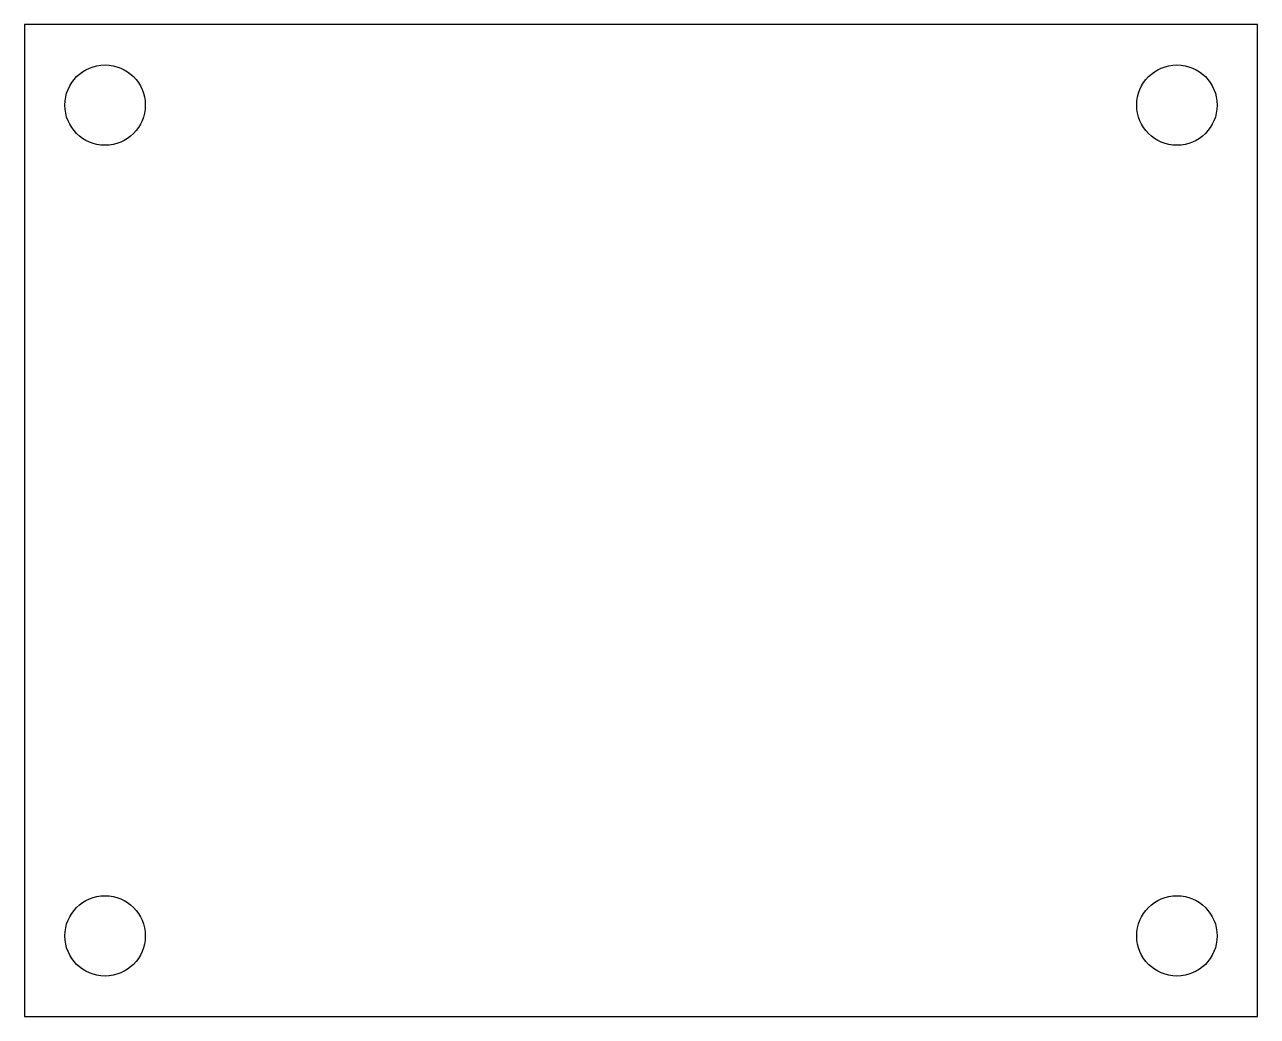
# Model space of a CAD drawing. Extents: x -0.16 to 1.65, y 0 to 1.46.
import ezdxf

# ---------------------------------------------------------------- set-up
doc = ezdxf.new("R2010")
doc.units = 0
doc.layers.add('20', color=7, linetype='CONTINUOUS')

msp = doc.modelspace()

# ---------------------------------------------------------------- linework, layer by layer
at = {"layer": '20'}
for p, q in [((1.653543, 1.456693), (-0.15748, 1.456693)), ((-0.15748, 1.456693), (-0.15748, 0)), ((1.653543, 0), (1.653543, 1.456693)), ((-0.15748, 0), (1.653543, 0))]:
    msp.add_line(p, q, dxfattribs=at)
for centre in [(-0.03937, 1.338583), (1.535433, 1.338583), (-0.03937, 0.11811), (1.535433, 0.11811)]:
    msp.add_circle(centre, 0.059055, dxfattribs=at)

doc.saveas('drawing.dxf')
